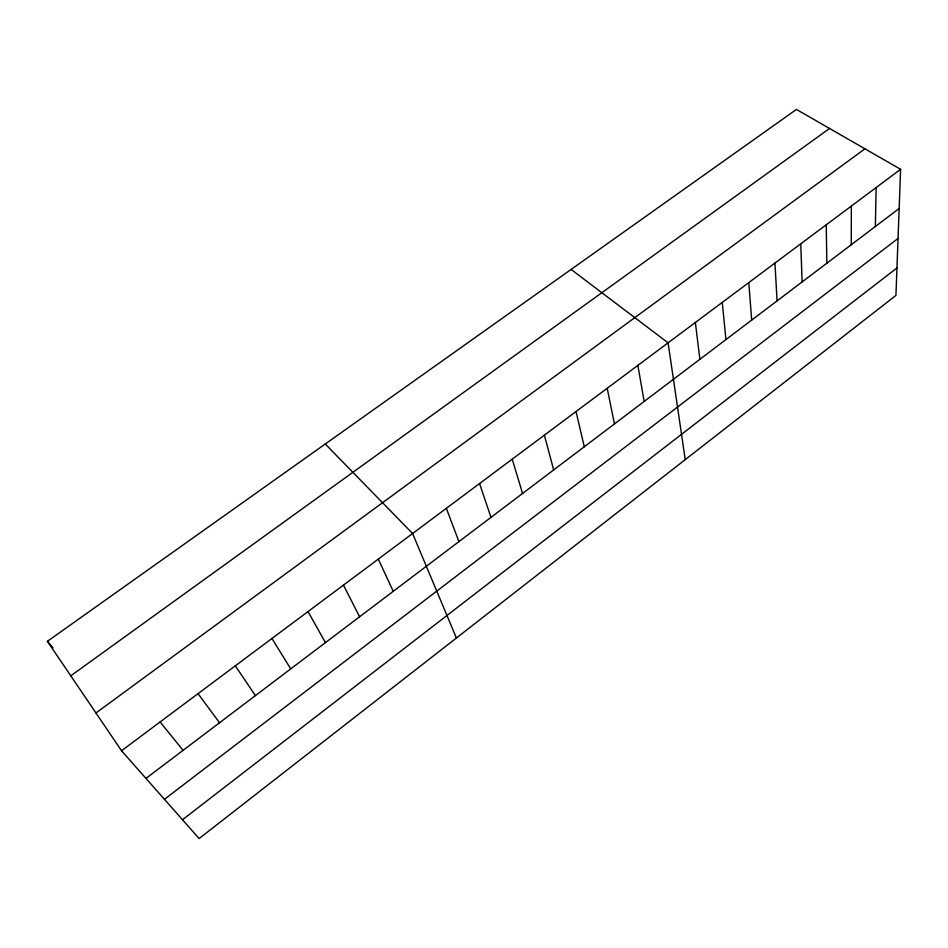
<?xml version="1.0" encoding="UTF-8"?>
<svg xmlns="http://www.w3.org/2000/svg" width="948" height="948" viewBox="0 0 948 948"><rect width="100%" height="100%" fill="white"/><g stroke="black" fill="none" stroke-linecap="round" stroke-linejoin="round"><path stroke-width="1.42" d="M851.268 244.738L851.34 206.06M875.36 226.513L876.13 187.562M900.6 169.301L895.943 295.397L199.116 838.565L121.534 750.745L47.4 641.31L796.427 109.435L900.6 169.301L121.534 750.745M182.49 819.747L896.95 267.976M164.442 799.318L898.04 238.458M145.968 778.415L899.154 208.513M95.949 712.991L864.932 148.8M70.78 675.817L829.536 128.466M571.099 269.433L668.091 342.832L685.238 459.638M325.259 444.008L412.605 533.511L456.403 638.004M47.4 641.31L53.005 647.828M160.105 721.949L183.059 750.342M198.037 693.652L219.533 722.743M235.305 665.828L255.415 695.595M271.958 638.478L290.716 668.885M308.005 611.579L325.437 642.614M343.449 585.129L359.612 616.757M378.311 559.107L393.242 591.315M446.342 508.329L458.915 541.616M479.546 483.551L490.993 517.347M512.216 459.164L522.573 493.458M544.377 435.168L553.668 469.924M576.029 411.539L584.288 446.757M607.194 388.277L614.458 423.922M637.874 365.383L644.166 401.442M695.37 322.474L699.873 359.292M722.258 302.4L725.955 339.562M748.778 282.611L751.681 320.092M774.943 263.082L777.076 300.883M800.752 243.814L802.126 281.923M826.218 224.818L826.857 263.212"/></g></svg>
